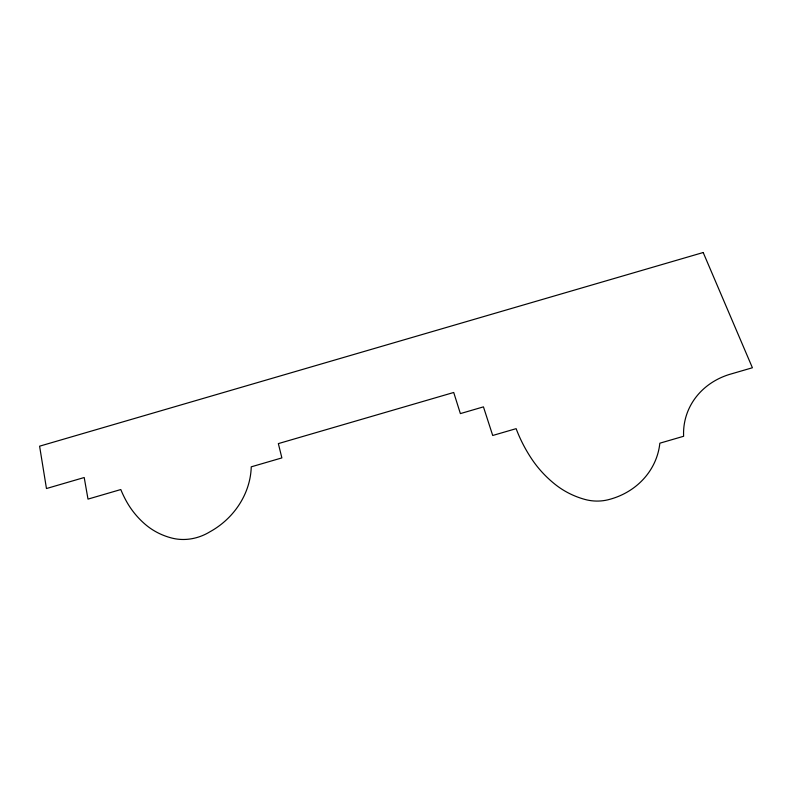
<?xml version="1.0" encoding="UTF-8"?>
<svg xmlns="http://www.w3.org/2000/svg" width="792" height="792" viewBox="0 0 792 792"><rect width="100%" height="100%" fill="white"/><g stroke="black" fill="none" stroke-linecap="round" stroke-linejoin="round"><path stroke-width="1.19" d="M703.197 252.519L39.6 446.183L46.461 488.535L84.209 477.526L88.001 499.108L120.79 489.545A140.471 127.027 -30 0 0 125.819 500.197A103.673 93.397 -33 0 0 145.045 524.185A76.408 68.775 -35.4 0 0 171.844 538.065A48.55 43.788 -37.7 0 0 209.821 531.848A74.299 66.587 -36.4 0 0 251.242 466.834L281.873 457.905L278.348 443.609L453.717 392.476L460.38 413.602L483.447 406.87L492.713 435.481L516.127 428.66A167.043 149.421 9.6 0 0 531.739 459.004A115.414 104.762 7.9 0 0 554.944 484.219A78.695 72.25 7.5 0 0 584.862 499.415A43.233 40.105 8.8 0 0 609.949 499.277A71.864 66.281 6.3 0 0 659.845 443.193L683.615 436.273A74.507 66.231 17.4 0 1 728.986 374.576L752.4 367.755L703.197 252.519"/></g></svg>
